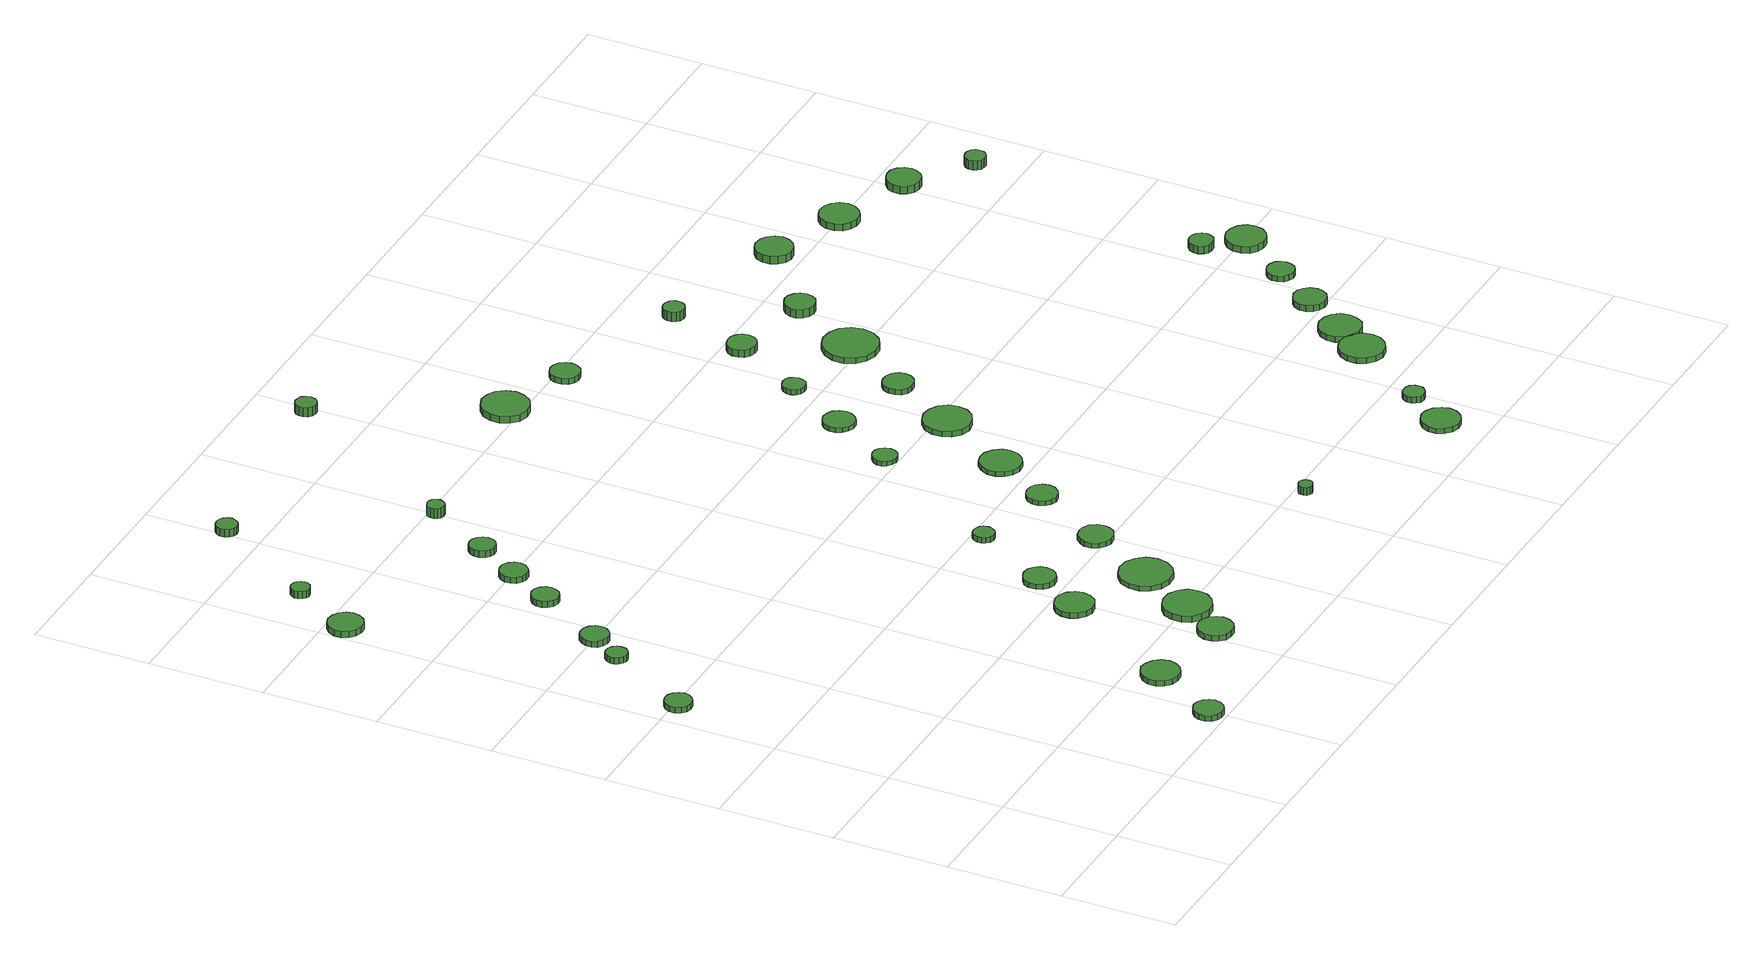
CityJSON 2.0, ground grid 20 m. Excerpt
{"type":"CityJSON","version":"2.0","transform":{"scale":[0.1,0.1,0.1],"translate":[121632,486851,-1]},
"CityObjects":{
"tree1":{"type":"SolitaryVegetationObject","attributes":{"function":"something"},"geometry":[{"type":"MultiSurface","lod":"1","boundaries":[[[0,1,2,3,4,5,6,7,8,9,10,11,12,13,14]],[[15,16,17,18,19,20,21,22,23,24,25,26,27,28,29]],[[0,29,28,1]],[[1,28,27,2]],[[2,27,26,3]],[[3,26,25,4]],[[4,25,24,5]],[[5,24,23,6]],[[6,23,22,7]],[[7,22,21,8]],[[8,21,20,9]],[[9,20,19,10]],[[10,19,18,11]],[[11,18,17,12]],[[12,17,16,13]],[[13,16,15,14]],[[14,15,29,0]]]}]},
"tree2":{"type":"SolitaryVegetationObject","attributes":{"function":"something"},"geometry":[{"type":"MultiSurface","lod":"1","boundaries":[[[30,31,32,33,34,35,36,37,38,39,40,41,42,43,44]],[[45,46,47,48,49,50,51,52,53,54,55,56,57,58,59]],[[30,59,58,31]],[[31,58,57,32]],[[32,57,56,33]],[[33,56,55,34]],[[34,55,54,35]],[[35,54,53,36]],[[36,53,52,37]],[[37,52,51,38]],[[38,51,50,39]],[[39,50,49,40]],[[40,49,48,41]],[[41,48,47,42]],[[42,47,46,43]],[[43,46,45,44]],[[44,45,59,30]]]}]},
"tree3":{"type":"SolitaryVegetationObject","attributes":{"function":"something"},"geometry":[{"type":"MultiSurface","lod":"1","boundaries":[[[60,61,62,63,64,65,66,67,68,69,70,71,72,73,74]],[[75,76,77,78,79,80,81,82,83,84,85,86,87,88,89]],[[60,89,88,61]],[[61,88,87,62]],[[62,87,86,63]],[[63,86,85,64]],[[64,85,84,65]],[[65,84,83,66]],[[66,83,82,67]],[[67,82,81,68]],[[68,81,80,69]],[[69,80,79,70]],[[70,79,78,71]],[[71,78,77,72]],[[72,77,76,73]],[[73,76,75,74]],[[74,75,89,60]]]}]},
"tree4":{"type":"SolitaryVegetationObject","attributes":{"function":"something"},"geometry":[{"type":"MultiSurface","lod":"1","boundaries":[[[90,91,92,93,94,95,96,97,98,99,100,101,102,103,104]],[[105,106,107,108,109,110,111,112,113,114,115,116,117,118,119]],[[90,119,118,91]],[[91,118,117,92]],[[92,117,116,93]],[[93,116,115,94]],[[94,115,114,95]],[[95,114,113,96]],[[96,113,112,97]],[[97,112,111,98]],[[98,111,110,99]],[[99,110,109,100]],[[100,109,108,101]],[[101,108,107,102]],[[102,107,106,103]],[[103,106,105,104]],[[104,105,119,90]]]}]},
"tree5":{"type":"SolitaryVegetationObject","attributes":{"function":"something"},"geometry":[{"type":"MultiSurface","lod":"1","boundaries":[[[120,121,122,123,124,125,126,127,128,129,130,131,132,133,134]],[[135,136,137,138,139,140,141,142,143,144,145,146,147,148,149]],[[120,149,148,121]],[[121,148,147,122]],[[122,147,146,123]],[[123,146,145,124]],[[124,145,144,125]],[[125,144,143,126]],[[126,143,142,127]],[[127,142,141,128]],[[128,141,140,129]],[[129,140,139,130]],[[130,139,138,131]],[[131,138,137,132]],[[132,137,136,133]],[[133,136,135,134]],[[134,135,149,120]]]}]},
"tree6":{"type":"SolitaryVegetationObject","attributes":{"function":"something"},"geometry":[{"type":"MultiSurface","lod":"1","boundaries":[[[150,151,152,153,154,155,156,157,158,159,160,161,162,163,164]],[[165,166,167,168,169,170,171,172,173,174,175,176,177,178,179]],[[150,179,178,151]],[[151,178,177,152]],[[152,177,176,153]],[[153,176,175,154]],[[154,175,174,155]],[[155,174,173,156]],[[156,173,172,157]],[[157,172,171,158]],[[158,171,170,159]],[[159,170,169,160]],[[160,169,168,161]],[[161,168,167,162]],[[162,167,166,163]],[[163,166,165,164]],[[164,165,179,150]]]}]},
"tree7":{"type":"SolitaryVegetationObject","attributes":{"function":"something"},"geometry":[{"type":"MultiSurface","lod":"1","boundaries":[[[180,181,182,183,184,185,186,187,188,189,190,191,192,193,194]],[[195,196,197,198,199,200,201,202,203,204,205,206,207,208,209]],[[180,209,208,181]],[[181,208,207,182]],[[182,207,206,183]],[[183,206,205,184]],[[184,205,204,185]],[[185,204,203,186]],[[186,203,202,187]],[[187,202,201,188]],[[188,201,200,189]],[[189,200,199,190]],[[190,199,198,191]],[[191,198,197,192]],[[192,197,196,193]],[[193,196,195,194]],[[194,195,209,180]]]}]},
"tree8":{"type":"SolitaryVegetationObject","attributes":{"function":"something"}},
"tree9":{"type":"SolitaryVegetationObject","attributes":{"function":"something"},"geometry":[{"type":"MultiSurface","lod":"1","boundaries":[[[210,211,212,213,214,215,216,217,218,219,220,221,222,223,224]],[[225,226,227,228,229,230,231,232,233,234,235,236,237,238,239]],[[210,239,238,211]],[[211,238,237,212]],[[212,237,236,213]],[[213,236,235,214]],[[214,235,234,215]],[[215,234,233,216]],[[216,233,232,217]],[[217,232,231,218]],[[218,231,230,219]],[[219,230,229,220]],[[220,229,228,221]],[[221,228,227,222]],[[222,227,226,223]],[[223,226,225,224]],[[224,225,239,210]]]}]},
"tree10":{"type":"SolitaryVegetationObject","attributes":{"function":"something"},"geometry":[{"type":"MultiSurface","lod":"1","boundaries":[[[240,241,242,243,244,245,246,247,248,249,250,251,252,253,254]],[[255,256,257,258,259,260,261,262,263,264,265,266,267,268,269]],[[240,269,268,241]],[[241,268,267,242]],[[242,267,266,243]],[[243,266,265,244]],[[244,265,264,245]],[[245,264,263,246]],[[246,263,262,247]],[[247,262,261,248]],[[248,261,260,249]],[[249,260,259,250]],[[250,259,258,251]],[[251,258,257,252]],[[252,257,256,253]],[[253,256,255,254]],[[254,255,269,240]]]}]},
"tree11":{"type":"SolitaryVegetationObject","attributes":{"function":"something"},"geometry":[{"type":"MultiSurface","lod":"1","boundaries":[[[270,271,272,273,274,275,276,277,278,279,280,281,282,283,284]],[[285,286,287,288,289,290,291,292,293,294,295,296,297,298,299]],[[270,299,298,271]],[[271,298,297,272]],[[272,297,296,273]],[[273,296,295,274]],[[274,295,294,275]],[[275,294,293,276]],[[276,293,292,277]],[[277,292,291,278]],[[278,291,290,279]],[[279,290,289,280]],[[280,289,288,281]],[[281,288,287,282]],[[282,287,286,283]],[[283,286,285,284]],[[284,285,299,270]]]}]},
"tree12":{"type":"SolitaryVegetationObject","attributes":{"function":"something"},"geometry":[{"type":"MultiSurface","lod":"1","boundaries":[[[300,301,302,303,304,305,306,307,308,309,310,311,312,313,314]],[[315,316,317,318,319,320,321,322,323,324,325,326,327,328,329]],[[300,329,328,301]],[[301,328,327,302]],[[302,327,326,303]],[[303,326,325,304]],[[304,325,324,305]],[[305,324,323,306]],[[306,323,322,307]],[[307,322,321,308]],[[308,321,320,309]],[[309,320,319,310]],[[310,319,318,311]],[[311,318,317,312]],[[312,317,316,313]],[[313,316,315,314]],[[314,315,329,300]]]}]},
"tree13":{"type":"SolitaryVegetationObject","attributes":{"function":"something"},"geometry":[{"type":"MultiSurface","lod":"1","boundaries":[[[330,331,332,333,334,335,336,337,338,339,340,341,342,343,344]],[[345,346,347,348,349,350,351,352,353,354,355,356,357,358,359]],[[330,359,358,331]],[[331,358,357,332]],[[332,357,356,333]],[[333,356,355,334]],[[334,355,354,335]],[[335,354,353,336]],[[336,353,352,337]],[[337,352,351,338]],[[338,351,350,339]],[[339,350,349,340]],[[340,349,348,341]],[[341,348,347,342]],[[342,347,346,343]],[[343,346,345,344]],[[344,345,359,330]]]}]},
"tree14":{"type":"SolitaryVegetationObject","attributes":{"function":"something"},"geometry":[{"type":"MultiSurface","lod":"1","boundaries":[[[360,361,362,363,364,365,366,367,368,369,370,371,372,373,374]],[[375,376,377,378,379,380,381,382,383,384,385,386,387,388,389]],[[360,389,388,361]],[[361,388,387,362]],[[362,387,386,363]],[[363,386,385,364]],[[364,385,384,365]],[[365,384,383,366]],[[366,383,382,367]],[[367,382,381,368]],[[368,381,380,369]],[[369,380,379,370]],[[370,379,378,371]],[[371,378,377,372]],[[372,377,376,373]],[[373,376,375,374]],[[374,375,389,360]]]}]},
"tree15":{"type":"SolitaryVegetationObject","attributes":{"function":"something"},"geometry":[{"type":"MultiSurface","lod":"1","boundaries":[[[390,391,392,393,394,395,396,397,398,399,400,401,402,403,404]],[[405,406,407,408,409,410,411,412,413,414,415,416,417,418,419]],[[390,419,418,391]],[[391,418,417,392]],[[392,417,416,393]],[[393,416,415,394]],[[394,415,414,395]],[[395,414,413,396]],[[396,413,412,397]],[[397,412,411,398]],[[398,411,410,399]],[[399,410,409,400]],[[400,409,408,401]],[[401,408,407,402]],[[402,407,406,403]],[[403,406,405,404]],[[404,405,419,390]]]}]},
"tree16":{"type":"SolitaryVegetationObject","attributes":{"function":"something"},"geometry":[{"type":"MultiSurface","lod":"1","boundaries":[[[420,421,422,423,424,425,426,427,428,429,430,431,432,433,434]],[[435,436,437,438,439,440,441,442,443,444,445,446,447,448,449]],[[420,449,448,421]],[[421,448,447,422]],[[422,447,446,423]],[[423,446,445,424]],[[424,445,444,425]],[[425,444,443,426]],[[426,443,442,427]],[[427,442,441,428]],[[428,441,440,429]],[[429,440,439,430]],[[430,439,438,431]],[[431,438,437,432]],[[432,437,436,433]],[[433,436,435,434]],[[434,435,449,420]]]}]},
"tree17":{"type":"SolitaryVegetationObject","attributes":{"function":"something"},"geometry":[{"type":"MultiSurface","lod":"1","boundaries":[[[450,451,452,453,454,455,456,457,458,459,460,461,462,463,464]],[[465,466,467,468,469,470,471,472,473,474,475,476,477,478,479]],[[450,479,478,451]],[[451,478,477,452]],[[452,477,476,453]],[[453,476,475,454]],[[454,475,474,455]],[[455,474,473,456]],[[456,473,472,457]],[[457,472,471,458]],[[458,471,470,459]],[[459,470,469,460]],[[460,469,468,461]],[[461,468,467,462]],[[462,467,466,463]],[[463,466,465,464]],[[464,465,479,450]]]}]},
"tree18":{"type":"SolitaryVegetationObject","attributes":{"function":"something"},"geometry":[{"type":"MultiSurface","lod":"1","boundaries":[[[480,481,482,483,484,485,486,487,488,489,490,491,492,493,494]],[[495,496,497,498,499,500,501,502,503,504,505,506,507,508,509]],[[480,509,508,481]],[[481,508,507,482]],[[482,507,506,483]],[[483,506,505,484]],[[484,505,504,485]],[[485,504,503,486]],[[486,503,502,487]],[[487,502,501,488]],[[488,501,500,489]],[[489,500,499,490]],[[490,499,498,491]],[[491,498,497,492]],[[492,497,496,493]],[[493,496,495,494]],[[494,495,509,480]]]}]},
"tree19":{"type":"SolitaryVegetationObject","attributes":{"function":"something"},"geometry":[{"type":"MultiSurface","lod":"1","boundaries":[[[510,511,512,513,514,515,516,517,518,519,520,521,522,523,524]],[[525,526,527,528,529,530,531,532,533,534,535,536,537,538,539]],[[510,539,538,511]],[[511,538,537,512]],[[512,537,536,513]],[[513,536,535,514]],[[514,535,534,515]],[[515,534,533,516]],[[516,533,532,517]],[[517,532,531,518]],[[518,531,530,519]],[[519,530,529,520]],[[520,529,528,521]],[[521,528,527,522]],[[522,527,526,523]],[[523,526,525,524]],[[524,525,539,510]]]}]},
"tree20":{"type":"SolitaryVegetationObject","attributes":{"function":"something"},"geometry":[{"type":"MultiSurface","lod":"1","boundaries":[[[540,541,542,543,544,545,546,547,548,549,550,551,552,553,554]],[[555,556,557,558,559,560,561,562,563,564,565,566,567,568,569]],[[540,569,568,541]],[[541,568,567,542]],[[542,567,566,543]],[[543,566,565,544]],[[544,565,564,545]],[[545,564,563,546]],[[546,563,562,547]],[[547,562,561,548]],[[548,561,560,549]],[[549,560,559,550]],[[550,559,558,551]],[[551,558,557,552]],[[552,557,556,553]],[[553,556,555,554]],[[554,555,569,540]]]}]},
"tree21":{"type":"SolitaryVegetationObject","attributes":{"function":"something"}},
"tree22":{"type":"SolitaryVegetationObject","attributes":{"function":"something"},"geometry":[{"type":"MultiSurface","lod":"1","boundaries":[[[570,571,572,573,574,575,576,577,578,579,580,581,582,583,584]],[[585,586,587,588,589,590,591,592,593,594,595,596,597,598,599]],[[570,599,598,571]],[[571,598,597,572]],[[572,597,596,573]],[[573,596,595,574]],[[574,595,594,575]],[[575,594,593,576]],[[576,593,592,577]],[[577,592,591,578]],[[578,591,590,579]],[[579,590,589,580]],[[580,589,588,581]],[[581,588,587,582]],[[582,587,586,583]],[[583,586,585,584]],[[584,585,599,570]]]}]},
"tree23":{"type":"SolitaryVegetationObject","attributes":{"function":"something"},"geometry":[{"type":"MultiSurface","lod":"1","boundaries":[[[600,601,602,603,604,605,606,607,608,609,610,611,612,613,614]],[[615,616,617,618,619,620,621,622,623,624,625,626,627,628,629]],[[600,629,628,601]],[[601,628,627,602]],[[602,627,626,603]],[[603,626,625,604]],[[604,625,624,605]],[[605,624,623,606]],[[606,623,622,607]],[[607,622,621,608]],[[608,621,620,609]],[[609,620,619,610]],[[610,619,618,611]],[[611,618,617,612]],[[612,617,616,613]],[[613,616,615,614]],[[614,615,629,600]]]}]},
"tree24":{"type":"SolitaryVegetationObject","attributes":{"function":"something"},"geometry":[{"type":"MultiSurface","lod":"1","boundaries":[[[630,631,632,633,634,635,636,637,638,639,640,641,642,643,644]],[[645,646,647,648,649,650,651,652,653,654,655,656,657,658,659]],[[630,659,658,631]],[[631,658,657,632]],[[632,657,656,633]],[[633,656,655,634]],[[634,655,654,635]],[[635,654,653,636]],[[636,653,652,637]],[[637,652,651,638]],[[638,651,650,639]],[[639,650,649,640]],[[640,649,648,641]],[[641,648,647,642]],[[642,647,646,643]],[[643,646,645,644]],[[644,645,659,630]]]}]},
"tree25":{"type":"SolitaryVegetationObject","attributes":{"function":"something"},"geometry":[{"type":"MultiSurface","lod":"1","boundaries":[[[660,661,662,663,664,665,666,667,668,669,670,671,672,673,674]],[[675,676,677,678,679,680,681,682,683,684,685,686,687,688,689]],[[660,689,688,661]],[[661,688,687,662]],[[662,687,686,663]],[[663,686,685,664]],[[664,685,684,665]],[[665,684,683,666]],[[666,683,682,667]],[[667,682,681,668]],[[668,681,680,669]],[[669,680,679,670]],[[670,679,678,671]],[[671,678,677,672]],[[672,677,676,673]],[[673,676,675,674]],[[674,675,689,660]]]}]},
"tree26":{"type":"SolitaryVegetationObject","attributes":{"function":"something"},"geometry":[{"type":"MultiSurface","lod":"1","boundaries":[[[690,691,692,693,694,695,696,697,698,699,700,701,702,703,704]],[[705,706,707,708,709,710,711,712,713,714,715,716,717,718,719]],[[690,719,718,691]],[[691,718,717,692]],[[692,717,716,693]],[[693,716,715,694]],[[694,715,714,695]],[[695,714,713,696]],[[696,713,712,697]],[[697,712,711,698]],[[698,711,710,699]],[[699,710,709,700]],[[700,709,708,701]],[[701,708,707,702]],[[702,707,706,703]],[[703,706,705,704]],[[704,705,719,690]]]}]},
"tree27":{"type":"SolitaryVegetationObject","attributes":{"function":"something"},"geometry":[{"type":"MultiSurface","lod":"1","boundaries":[[[720,721,722,723,724,725,726,727,728,729,730,731,732,733,734]],[[735,736,737,738,739,740,741,742,743,744,745,746,747,748,749]],[[720,749,748,721]],[[721,748,747,722]],[[722,747,746,723]],[[723,746,745,724]],[[724,745,744,725]],[[725,744,743,726]],[[726,743,742,727]],[[727,742,741,728]],[[728,741,740,729]],[[729,740,739,730]],[[730,739,738,731]],[[731,738,737,732]],[[732,737,736,733]],[[733,736,735,734]],[[734,735,749,720]]]}]},
"tree28":{"type":"SolitaryVegetationObject","attributes":{"function":"something"},"geometry":[{"type":"MultiSurface","lod":"1","boundaries":[[[750,751,752,753,754,755,756,757,758,759,760,761,762,763,764]],[[765,766,767,768,769,770,771,772,773,774,775,776,777,778,779]],[[750,779,778,751]],[[751,778,777,752]],[[752,777,776,753]],[[753,776,775,754]],[[754,775,774,755]],[[755,774,773,756]],[[756,773,772,757]],[[757,772,771,758]],[[758,771,770,759]],[[759,770,769,760]],[[760,769,768,761]],[[761,768,767,762]],[[762,767,766,763]],[[763,766,765,764]],[[764,765,779,750]]]}]},
"tree29":{"type":"SolitaryVegetationObject","attributes":{"function":"something"},"geometry":[{"type":"MultiSurface","lod":"1","boundaries":[[[780,781,782,783,784,785,786,787,788,789,790,791,792,793,794]],[[795,796,797,798,799,800,801,802,803,804,805,806,807,808,809]],[[780,809,808,781]],[[781,808,807,782]],[[782,807,806,783]],[[783,806,805,784]],[[784,805,804,785]],[[785,804,803,786]],[[786,803,802,787]],[[787,802,801,788]],[[788,801,800,789]],[[789,800,799,790]],[[790,799,798,791]],[[791,798,797,792]],[[792,797,796,793]],[[793,796,795,794]],[[794,795,809,780]]]}]},
"tree30":{"type":"SolitaryVegetationObject","attributes":{"function":"something"},"geometry":[{"type":"MultiSurface","lod":"1","boundaries":[[[810,811,812,813,814,815,816,817,818,819,820,821,822,823,824]],[[825,826,827,828,829,830,831,832,833,834,835,836,837,838,839]],[[810,839,838,811]],[[811,838,837,812]],[[812,837,836,813]],[[813,836,835,814]],[[814,835,834,815]],[[815,834,833,816]],[[816,833,832,817]],[[817,832,831,818]],[[818,831,830,819]],[[819,830,829,820]],[[820,829,828,821]],[[821,828,827,822]],[[822,827,826,823]],[[823,826,825,824]],[[824,825,839,810]]]}]},
"tree31":{"type":"SolitaryVegetationObject","attributes":{"function":"something"},"geometry":[{"type":"MultiSurface","lod":"1","boundaries":[[[840,841,842,843,844,845,846,847,848,849,850,851,852,853,854]],[[855,856,857,858,859,860,861,862,863,864,865,866,867,868,869]],[[840,869,868,841]],[[841,868,867,842]],[[842,867,866,843]],[[843,866,865,844]],[[844,865,864,845]],[[845,864,863,846]],[[846,863,862,847]],[[847,862,861,848]],[[848,861,860,849]],[[849,860,859,850]],[[850,859,858,851]],[[851,858,857,852]],[[852,857,856,853]],[[853,856,855,854]],[[854,855,869,840]]]}]},
"tree32":{"type":"SolitaryVegetationObject","attributes":{"function":"something"}},
"tree33":{"type":"SolitaryVegetationObject","attributes":{"function":"something"},"geometry":[{"type":"MultiSurface","lod":"1","boundaries":[[[870,871,872,873,874,875,876,877,878,879,880,881,882,883,884]],[[885,886,887,888,889,890,891,892,893,894,895,896,897,898,899]],[[870,899,898,871]],[[871,898,897,872]],[[872,897,896,873]],[[873,896,895,874]],[[874,895,894,875]],[[875,894,893,876]],[[876,893,892,877]],[[877,892,891,878]],[[878,891,890,879]],[[879,890,889,880]],[[880,889,888,881]],[[881,888,887,882]],[[882,887,886,883]],[[883,886,885,884]],[[884,885,899,870]]]}]},
"tree34":{"type":"SolitaryVegetationObject","attributes":{"function":"something"},"geometry":[{"type":"MultiSurface","lod":"1","boundaries":[[[900,901,902,903,904,905,906,907,908,909,910,911,912,913,914]],[[915,916,917,918,919,920,921,922,923,924,925,926,927,928,929]],[[900,929,928,901]],[[901,928,927,902]],[[902,927,926,903]],[[903,926,925,904]],[[904,925,924,905]],[[905,924,923,906]],[[906,923,922,907]],[[907,922,921,908]],[[908,921,920,909]],[[909,920,919,910]],[[910,919,918,911]],[[911,918,917,912]],[[912,917,916,913]],[[913,916,915,914]],[[914,915,929,900]]]}]},
"tree35":{"type":"SolitaryVegetationObject","attributes":{"function":"something"}},
"tree36":{"type":"SolitaryVegetationObject","attributes":{"function":"something"},"geometry":[{"type":"MultiSurface","lod":"1","boundaries":[[[930,931,932,933,934,935,936,937,938,939,940,941,942,943,944]],[[945,946,947,948,949,950,951,952,953,954,955,956,957,958,959]],[[930,959,958,931]],[[931,958,957,932]],[[932,957,956,933]],[[933,956,955,934]],[[934,955,954,935]],[[935,954,953,936]],[[936,953,952,937]],[[937,952,951,938]],[[938,951,950,939]],[[939,950,949,940]],[[940,949,948,941]],[[941,948,947,942]],[[942,947,946,943]],[[943,946,945,944]],[[944,945,959,930]]]}]},
"tree37":{"type":"SolitaryVegetationObject","attributes":{"function":"something"},"geometry":[{"type":"MultiSurface","lod":"1","boundaries":[[[960,961,962,963,964,965,966,967,968,969,970,971,972,973,974]],[[975,976,977,978,979,980,981,982,983,984,985,986,987,988,989]],[[960,989,988,961]],[[961,988,987,962]],[[962,987,986,963]],[[963,986,985,964]],[[964,985,984,965]],[[965,984,983,966]],[[966,983,982,967]],[[967,982,981,968]],[[968,981,980,969]],[[969,980,979,970]],[[970,979,978,971]],[[971,978,977,972]],[[972,977,976,973]],[[973,976,975,974]],[[974,975,989,960]]]}]},
"tree38":{"type":"SolitaryVegetationObject","attributes":{"function":"something"},"geometry":[{"type":"MultiSurface","lod":"1","boundaries":[[[990,991,992,993,994,995,996,997,998,999,1000,1001,1002,1003,1004]],[[1005,1006,1007,1008,1009,1010,1011,1012,1013,1014,1015,1016,1017,1018,1019]],[[990,1019,1018,991]],[[991,1018,1017,992]],[[992,1017,1016,993]],[[993,1016,1015,994]],[[994,1015,1014,995]],[[995,1014,1013,996]],[[996,1013,1012,997]],[[997,1012,1011,998]],[[998,1011,1010,999]],[[999,1010,1009,1000]],[[1000,1009,1008,1001]],[[1001,1008,1007,1002]],[[1002,1007,1006,1003]],[[1003,1006,1005,1004]],[[1004,1005,1019,990]]]}]},
"tree39":{"type":"SolitaryVegetationObject","attributes":{"function":"something"},"geometry":[{"type":"MultiSurface","lod":"1","boundaries":[[[1020,1021,1022,1023,1024,1025,1026,1027,1028,1029,1030,1031,1032,1033,1034]],[[1035,1036,1037,1038,1039,1040,1041,1042,1043,1044,1045,1046,1047,1048,1049]],[[1020,1049,1048,1021]],[[1021,1048,1047,1022]],[[1022,1047,1046,1023]],[[1023,1046,1045,1024]],[[1024,1045,1044,1025]],[[1025,1044,1043,1026]],[[1026,1043,1042,1027]],[[1027,1042,1041,1028]],[[1028,1041,1040,1029]],[[1029,1040,1039,1030]],[[1030,1039,1038,1031]],[[1031,1038,1037,1032]],[[1032,1037,1036,1033]],[[1033,1036,1035,1034]],[[1034,1035,1049,1020]]]}]},
"tree40":{"type":"SolitaryVegetationObject","attributes":{"function":"something"}},
"tree41":{"type":"SolitaryVegetationObject","attributes":{"function":"something"},"geometry":[{"type":"MultiSurface","lod":"1","boundaries":[[[1050,1051,1052,1053,1054,1055,1056,1057,1058,1059,1060,1061,1062,1063,1064]],[[1065,1066,1067,1068,1069,1070,1071,1072,1073,1074,1075,1076,1077,1078,1079]],[[1050,1079,1078,1051]],[[1051,1078,1077,1052]],[[1052,1077,1076,1053]],[[1053,1076,1075,1054]],[[1054,1075,1074,1055]],[[1055,1074,1073,1056]],[[1056,1073,1072,1057]],[[1057,1072,1071,1058]],[[1058,1071,1070,1059]],[[1059,1070,1069,1060]],[[1060,1069,1068,1061]],[[1061,1068,1067,1062]],[[1062,1067,1066,1063]],[[1063,1066,1065,1064]],[[1064,1065,1079,1050]]]}]},
"tree42":{"type":"SolitaryVegetationObject","attributes":{"function":"something"},"geometry":[{"type":"MultiSurface","lod":"1","boundaries":[[[1080,1081,1082,1083,1084,1085,1086,1087,1088,1089,1090,1091,1092,1093,1094]],[[1095,1096,1097,1098,1099,1100,1101,1102,1103,1104,1105,1106,1107,1108,1109]],[[1080,1109,1108,1081]],[[1081,1108,1107,1082]],[[1082,1107,1106,1083]],[[1083,1106,1105,1084]],[[1084,1105,1104,1085]],[[1085,1104,1103,1086]],[[1086,1103,1102,1087]],[[1087,1102,1101,1088]],[[1088,1101,1100,1089]],[[1089,1100,1099,1090]],[[1090,1099,1098,1091]],[[1091,1098,1097,1092]],[[1092,1097,1096,1093]],[[1093,1096,1095,1094]],[[1094,1095,1109,1080]]]}]},
"tree43":{"type":"SolitaryVegetationObject","attributes":{"function":"something"},"geometry":[{"type":"MultiSurface","lod":"1","boundaries":[[[1110,1111,1112,1113,1114,1115,1116,1117,1118,1119,1120,1121,1122,1123,1124]],[[1125,1126,1127,1128,1129,1130,1131,1132,1133,1134,1135,1136,1137,1138,1139]],[[1110,1139,1138,1111]],[[1111,1138,1137,1112]],[[1112,1137,1136,1113]],[[1113,1136,1135,1114]],[[1114,1135,1134,1115]],[[1115,1134,1133,1116]],[[1116,1133,1132,1117]],[[1117,1132,1131,1118]],[[1118,1131,1130,1119]],[[1119,1130,1129,1120]],[[1120,1129,1128,1121]],[[1121,1128,1127,1122]],[[1122,1127,1126,1123]],[[1123,1126,1125,1124]],[[1124,1125,1139,1110]]]}]},
"tree44":{"type":"SolitaryVegetationObject","attributes":{"function":"something"}},
"tree45":{"type":"SolitaryVegetationObject","attributes":{"function":"something"},"geometry":[{"type":"MultiSurface","lod":"1","boundaries":[[[1140,1141,1142,1143,1144,1145,1146,1147,1148,1149,1150,1151,1152,1153,1154]],[[1155,1156,1157,1158,1159,1160,1161,1162,1163,1164,1165,1166,1167,1168,1169]],[[1140,1169,1168,1141]],[[1141,1168,1167,1142]],[[1142,1167,1166,1143]],[[1143,1166,1165,1144]],[[1144,1165,1164,1145]],[[1145,1164,1163,1146]],[[1146,1163,1162,1147]],[[1147,1162,1161,1148]],[[1148,1161,1160,1149]],[[1149,1160,1159,1150]],[[1150,1159,1158,1151]],[[1151,1158,1157,1152]],[[1152,1157,1156,1153]],[[1153,1156,1155,1154]],[[1154,1155,1169,1140]]]}]},
"tree46":{"type":"SolitaryVegetationObject","attributes":{"function":"something"},"geometry":[{"type":"MultiSurface","lod":"1","boundaries":[[[1170,1171,1172,1173,1174,1175,1176,1177,1178,1179,1180,1181,1182,1183,1184]],[[1185,1186,1187,1188,1189,1190,1191,1192,1193,1194,1195,1196,1197,1198,1199]],[[1170,1199,1198,1171]],[[1171,1198,1197,1172]],[[1172,1197,1196,1173]],[[1173,1196,1195,1174]],[[1174,1195,1194,1175]],[[1175,1194,1193,1176]],[[1176,1193,1192,1177]],[[1177,1192,1191,1178]],[[1178,1191,1190,1179]],[[1179,1190,1189,1180]],[[1180,1189,1188,1181]],[[1181,1188,1187,1182]],[[1182,1187,1186,1183]],[[1183,1186,1185,1184]],[[1184,1185,1199,1170]]]}]},
"tree47":{"type":"SolitaryVegetationObject","attributes":{"function":"something"}},
"tree48":{"type":"SolitaryVegetationObject","attributes":{"function":"something"}},
"tree49":{"type":"SolitaryVegetationObject","attributes":{"function":"something"},"geometry":[{"type":"MultiSurface","lod":"1","boundaries":[[[1200,1201,1202,1203,1204,1205,1206,1207,1208,1209,1210,1211,1212,1213,1214]],[[1215,1216,1217,1218,1219,1220,1221,1222,1223,1224,1225,1226,1227,1228,1229]],[[1200,1229,1228,1201]],[[1201,1228,1227,1202]],[[1202,1227,1226,1203]],[[1203,1226,1225,1204]],[[1204,1225,1224,1205]],[[1205,1224,1223,1206]],[[1206,1223,1222,1207]],[[1207,1222,1221,1208]],[[1208,1221,1220,1209]],[[1209,1220,1219,1210]],[[1210,1219,1218,1211]],[[1211,1218,1217,1212]],[[1212,1217,1216,1213]],[[1213,1216,1215,1214]],[[1214,1215,1229,1200]]]}]},
"tree50":{"type":"SolitaryVegetationObject","attributes":{"function":"something"},"geometry":[{"type":"MultiSurface","lod":"1","boundaries":[[[1230,1231,1232,1233,1234,1235,1236,1237,1238,1239,1240,1241,1242,1243,1244]],[[1245,1246,1247,1248,1249,1250,1251,1252,1253,1254,1255,1256,1257,1258,1259]],[[1230,1259,1258,1231]],[[1231,1258,1257,1232]],[[1232,1257,1256,1233]],[[1233,1256,1255,1234]],[[1234,1255,1254,1235]],[[1235,1254,1253,1236]],[[1236,1253,1252,1237]],[[1237,1252,1251,1238]],[[1238,1251,1250,1239]],[[1239,1250,1249,1240]],[[1240,1249,1248,1241]],[[1241,1248,1247,1242]],[[1242,1247,1246,1243]],[[1243,1246,1245,1244]],[[1244,1245,1259,1230]]]}]},
"tree51":{"type":"SolitaryVegetationObject","attributes":{"function":"something"},"geometry":[{"type":"MultiSurface","lod":"1","boundaries":[[[1260,1261,1262,1263,1264,1265,1266,1267,1268,1269,1270,1271,1272,1273,1274]],[[1275,1276,1277,1278,1279,1280,1281,1282,1283,1284,1285,1286,1287,1288,1289]],[[1260,1289,1288,1261]],[[1261,1288,1287,1262]],[[1262,1287,1286,1263]],[[1263,1286,1285,1264]],[[1264,1285,1284,1265]],[[1265,1284,1283,1266]],[[1266,1283,1282,1267]],[[1267,1282,1281,1268]],[[1268,1281,1280,1269]],[[1269,1280,1279,1270]],[[1270,1279,1278,1271]],[[1271,1278,1277,1272]],[[1272,1277,1276,1273]],[[1273,1276,1275,1274]],[[1274,1275,1289,1260]]]}]},
"tree52":{"type":"SolitaryVegetationObject","attributes":{"function":"something"}},
"tree53":{"type":"SolitaryVegetationObject","attributes":{"function":"something"},"geometry":[{"type":"MultiSurface","lod":"1","boundaries":[[[1290,1291,1292,1293,1294,1295,1296,1297,1298,1299,1300,1301,1302,1303,1304]],[[1305,1306,1307,1308,1309,1310,1311,1312,1313,1314,1315,1316,1317,1318,1319]],[[1290,1319,1318,1291]],[[1291,1318,1317,1292]],[[1292,1317,1316,1293]],[[1293,1316,1315,1294]],[[1294,1315,1314,1295]],[[1295,1314,1313,1296]],[[1296,1313,1312,1297]],[[1297,1312,1311,1298]],[[1298,1311,1310,1299]],[[1299,1310,1309,1300]],[[1300,1309,1308,1301]],[[1301,1308,1307,1302]],[[1302,1307,1306,1303]],[[1303,1306,1305,1304]],[[1304,1305,1319,1290]]]}]},
"tree54":{"type":"SolitaryVegetationObject","attributes":{"function":"something"}},
"tree55":{"type":"SolitaryVegetationObject","attributes":{"function":"something"}},
"tree56":{"type":"SolitaryVegetationObject","attributes":{"function":"something"},"geometry":[{"type":"MultiSurface","lod":"1","boundaries":[[[1320,1321,1322,1323,1324,1325,1326,1327,1328,1329,1330,1331,1332,1333,1334]],[[1335,1336,1337,1338,1339,1340,1341,1342,1343,1344,1345,1346,1347,1348,1349]],[[1320,1349,1348,1321]],[[1321,1348,1347,1322]],[[1322,1347,1346,1323]],[[1323,1346,1345,1324]],[[1324,1345,1344,1325]],[[1325,1344,1343,1326]],[[1326,1343,1342,1327]],[[1327,1342,1341,1328]],[[1328,1341,1340,1329]],[[1329,1340,1339,1330]],[[1330,1339,1338,1331]],[[1331,1338,1337,1332]],[[1332,1337,1336,1333]],[[1333,1336,1335,1334]],[[1334,1335,1349,1320]]]}]},
"tree57":{"type":"SolitaryVegetationObject","attributes":{"function":"something"}},
"tree58":{"type":"SolitaryVegetationObject","attributes":{"function":"something"},"geometry":[{"type":"MultiSurface","lod":"1","boundaries":[[[1350,1351,1352,1353,1354,1355,1356,1357,1358,1359,1360,1361,1362,1363,1364]],[[1365,1366,1367,1368,1369,1370,1371,1372,1373,1374,1375,1376,1377,1378,1379]],[[1350,1379,1378,1351]],[[1351,1378,1377,1352]],[[1352,1377,1376,1353]],[[1353,1376,1375,1354]],[[1354,1375,1374,1355]],[[1355,1374,1373,1356]],[[1356,1373,1372,1357]],[[1357,1372,1371,1358]],[[1358,1371,1370,1359]],[[1359,1370,1369,1360]],[[1360,1369,1368,1361]],[[1361,1368,1367,1362]],[[1362,1367,1366,1363]],[[1363,1366,1365,1364]],[[1364,1365,1379,1350]]]}]}
},
"vertices":[
[74,793,16],[72,802,16],[66,810,16],[58,815,16],[48,816,16],[39,813,16],[32,807,16],[28,798,16],[28,788,16],[32,779,16],[39,773,16],[48,770,16],[58,771,16],[66,776,16],[72,784,16],[72,784,6],[66,776,6],[58,771,6],[48,770,6],[39,773,6],[32,779,6],[28,788,6],[28,798,6],[32,807,6],[39,813,6],[48,816,6],[58,815,6],[66,810,6],[72,802,6],[74,793,6],
[419,30,17],[416,40,17],[410,48,17],[401,54,17],[391,55,17],[381,51,17],[373,44,17],[369,35,17],[369,24,17],[373,15,17],[381,8,17],[391,5,17],[401,6,17],[410,11,17],[416,19,17],[416,19,7],[410,11,7],[401,6,7],[391,5,7],[381,8,7],[373,15,7],[369,24,7],[369,35,7],[373,44,7],[381,51,7],[391,55,7],[401,54,7],[410,48,7],[416,40,7],[419,30,7],
[154,943,17],[153,950,17],[148,956,17],[142,960,17],[134,961,17],[127,959,17],[121,953,17],[118,946,17],[118,939,17],[121,932,17],[127,927,17],[134,924,17],[142,925,17],[148,929,17],[153,935,17],[153,935,6],[148,929,6],[142,925,6],[134,924,6],[127,927,6],[121,932,6],[118,939,6],[118,946,6],[121,953,6],[127,959,6],[134,961,6],[142,960,6],[148,956,6],[153,950,6],[154,943,6],
[61,1367,17],[58,1379,17],[51,1389,17],[40,1395,17],[28,1397,17],[16,1393,17],[7,1385,17],[2,1373,17],[2,1361,17],[7,1350,17],[16,1342,17],[28,1338,17],[40,1339,17],[51,1345,17],[58,1355,17],[58,1355,6],[51,1345,6],[40,1339,6],[28,1338,6],[16,1342,6],[7,1350,6],[2,1361,6],[2,1373,6],[7,1385,6],[16,1393,6],[28,1397,6],[40,1395,6],[51,1389,6],[58,1379,6],[61,1367,6],
[195,998,17],[193,1008,17],[187,1016,17],[178,1021,17],[169,1022,17],[159,1019,17],[152,1012,17],[148,1003,17],[148,993,17],[152,984,17],[159,978,17],[169,974,17],[178,975,17],[187,980,17],[193,988,17],[193,988,6],[187,980,6],[178,975,6],[169,974,6],[159,978,6],[152,984,6],[148,993,6],[148,1003,6],[152,1012,6],[159,1019,6],[169,1022,6],[178,1021,6],[187,1016,6],[193,1008,6],[195,998,6],
[495,147,16],[492,160,16],[484,171,16],[472,178,16],[459,180,16],[446,175,16],[436,166,16],[430,154,16],[430,140,16],[436,128,16],[446,119,16],[459,115,16],[472,116,16],[484,123,16],[492,134,16],[492,134,7],[484,123,7],[472,116,7],[459,115,7],[446,119,7],[436,128,7],[430,140,7],[430,154,7],[436,166,7],[446,175,7],[459,180,7],[472,178,7],[484,171,7],[492,160,7],[495,147,7],
[108,1476,19],[107,1482,19],[103,1488,19],[97,1491,19],[91,1492,19],[85,1490,19],[80,1485,19],[77,1479,19],[77,1473,19],[80,1467,19],[85,1462,19],[91,1460,19],[97,1461,19],[103,1464,19],[107,1470,19],[107,1470,6],[103,1464,6],[97,1461,6],[91,1460,6],[85,1462,6],[80,1467,6],[77,1473,6],[77,1479,6],[80,1485,6],[85,1490,6],[91,1492,6],[97,1491,6],[103,1488,6],[107,1482,6],[108,1476,6],
[266,1120,17],[264,1129,17],[259,1137,17],[250,1142,17],[241,1143,17],[232,1140,17],[225,1133,17],[221,1125,17],[221,1115,17],[225,1107,17],[232,1100,17],[241,1097,17],[250,1098,17],[259,1103,17],[264,1111,17],[264,1111,6],[259,1103,6],[250,1098,6],[241,1097,6],[232,1100,6],[225,1107,6],[221,1115,6],[221,1125,6],[225,1133,6],[232,1140,6],[241,1143,6],[250,1142,6],[259,1137,6],[264,1129,6],[266,1120,6],
[311,1196,17],[309,1206,17],[303,1214,17],[295,1219,17],[285,1220,17],[276,1217,17],[269,1210,17],[265,1201,17],[265,1192,17],[269,1183,17],[276,1176,17],[285,1173,17],[295,1174,17],[303,1179,17],[309,1187,17],[309,1187,6],[303,1179,6],[295,1174,6],[285,1173,6],[276,1176,6],[269,1183,6],[265,1192,6],[265,1201,6],[269,1210,6],[276,1217,6],[285,1220,6],[295,1219,6],[303,1214,6],[309,1206,6],[311,1196,6],
[650,127,16],[647,139,16],[640,149,16],[629,155,16],[617,157,16],[605,153,16],[596,145,16],[591,133,16],[591,121,16],[596,110,16],[605,101,16],[617,98,16],[629,99,16],[640,105,16],[647,115,16],[647,115,6],[640,105,6],[629,99,6],[617,98,6],[605,101,6],[596,110,6],[591,121,6],[591,133,6],[596,145,6],[605,153,6],[617,157,6],[629,155,6],[640,149,6],[647,139,6],[650,127,6],
[620,359,16],[617,372,16],[609,383,16],[597,390,16],[584,391,16],[571,387,16],[560,378,16],[555,366,16],[555,352,16],[560,340,16],[571,330,16],[584,326,16],[597,328,16],[609,334,16],[617,345,16],[617,345,6],[609,334,6],[597,328,6],[584,326,6],[571,330,6],[560,340,6],[555,352,6],[555,366,6],[560,378,6],[571,387,6],[584,391,6],[597,390,6],[609,383,6],[617,372,6],[620,359,6],
[229,1662,20],[227,1669,20],[223,1675,20],[217,1679,20],[209,1680,20],[202,1678,20],[196,1673,20],[193,1666,20],[193,1658,20],[196,1651,20],[202,1646,20],[209,1644,20],[217,1645,20],[223,1649,20],[227,1655,20],[227,1655,6],[223,1649,6],[217,1645,6],[209,1644,6],[202,1646,6],[196,1651,6],[193,1658,6],[193,1666,6],[196,1673,6],[202,1678,6],[209,1680,6],[217,1679,6],[223,1675,6],[227,1669,6],[229,1662,6],
[356,1274,18],[354,1283,18],[349,1290,18],[341,1295,18],[332,1296,18],[323,1293,18],[317,1287,18],[313,1279,18],[313,1270,18],[317,1261,18],[323,1255,18],[332,1252,18],[341,1253,18],[349,1258,18],[354,1265,18],[354,1265,6],[349,1258,6],[341,1253,6],[332,1252,6],[323,1255,6],[317,1261,6],[313,1270,6],[313,1279,6],[317,1287,6],[323,1293,6],[332,1296,6],[341,1295,6],[349,1290,6],[354,1283,6],[356,1274,6],
[702,197,17],[699,214,17],[689,227,17],[674,236,17],[657,237,17],[641,232,17],[628,221,17],[622,205,17],[622,188,17],[628,173,17],[641,162,17],[657,156,17],[674,158,17],[689,167,17],[699,180,17],[699,180,6],[689,167,6],[674,158,6],[657,156,6],[641,162,6],[628,173,6],[622,188,6],[622,205,6],[628,221,6],[641,232,6],[657,237,6],[674,236,6],[689,227,6],[699,214,6],[702,197,6],
[662,443,16],[660,454,16],[653,463,16],[644,469,16],[632,470,16],[622,466,16],[613,459,16],[609,449,16],[609,437,16],[613,427,16],[622,420,16],[632,416,16],[644,417,16],[653,423,16],[660,432,16],[660,432,7],[653,423,7],[644,417,7],[632,416,7],[622,420,7],[613,427,7],[609,437,7],[609,449,7],[613,459,7],[622,466,7],[632,470,7],[644,469,7],[653,463,7],[660,454,7],[662,443,7],
[764,298,15],[760,316,15],[749,330,15],[734,340,15],[715,342,15],[698,336,15],[684,324,15],[677,307,15],[677,289,15],[684,272,15],[698,260,15],[715,254,15],[734,256,15],[749,265,15],[760,280,15],[760,280,6],[749,265,6],[734,256,6],[715,254,6],[698,260,6],[684,272,6],[677,289,6],[677,307,6],[684,324,6],[698,336,6],[715,342,6],[734,340,6],[749,330,6],[760,316,6],[764,298,6],
[416,1388,24],[414,1394,24],[411,1399,24],[406,1402,24],[400,1403,24],[394,1401,24],[389,1397,24],[387,1391,24],[387,1385,24],[389,1380,24],[394,1376,24],[400,1374,24],[406,1374,24],[411,1377,24],[414,1382,24],[414,1382,6],[411,1377,6],[406,1374,6],[400,1374,6],[394,1376,6],[389,1380,6],[387,1385,6],[387,1391,6],[389,1397,6],[394,1401,6],[400,1403,6],[406,1402,6],[411,1399,6],[414,1394,6],[416,1388,6],
[731,578,17],[729,586,17],[725,592,17],[719,595,17],[711,596,17],[704,594,17],[699,589,17],[696,582,17],[696,575,17],[699,568,17],[704,563,17],[711,560,17],[719,561,17],[725,565,17],[729,571,17],[729,571,7],[725,565,7],[719,561,7],[711,560,7],[704,563,7],[699,568,7],[696,575,7],[696,582,7],[699,589,7],[704,594,7],[711,596,7],[719,595,7],[725,592,7],[729,586,7],[731,578,7],
[815,418,16],[813,429,16],[806,439,16],[795,445,16],[783,446,16],[772,443,16],[763,434,16],[758,424,16],[758,412,16],[763,401,16],[772,393,16],[783,389,16],[795,390,16],[806,396,16],[813,406,16],[813,406,7],[806,396,7],[795,390,7],[783,389,7],[772,393,7],[763,401,7],[758,412,7],[758,424,7],[763,434,7],[772,443,7],[783,446,7],[795,445,7],[806,439,7],[813,429,7],[815,418,7],
[888,548,15],[886,559,15],[879,568,15],[870,573,15],[859,574,15],[849,571,15],[841,564,15],[837,554,15],[837,543,15],[841,533,15],[849,526,15],[859,522,15],[870,524,15],[879,529,15],[886,538,15],[886,538,7],[879,529,7],[870,524,7],[859,522,7],[849,526,7],[841,533,7],[837,543,7],[837,554,7],[841,564,7],[849,571,7],[859,574,7],[870,573,7],[879,568,7],[886,559,7],[888,548,7],
[876,821,16],[874,830,16],[869,837,16],[861,841,16],[853,842,16],[845,839,16],[838,833,16],[834,825,16],[834,817,16],[838,809,16],[845,803,16],[853,800,16],[861,801,16],[869,805,16],[874,812,16],[874,812,8],[869,805,8],[861,801,8],[853,800,8],[845,803,8],[838,809,8],[834,817,8],[834,825,8],[838,833,8],[845,839,8],[853,842,8],[861,841,8],[869,837,8],[874,830,8],[876,821,8],
[608,1707,22],[606,1715,22],[602,1721,22],[595,1724,22],[588,1725,22],[581,1723,22],[575,1718,22],[572,1711,22],[572,1704,22],[575,1697,22],[581,1692,22],[588,1689,22],[595,1690,22],[602,1694,22],[606,1700,22],[606,1700,6],[602,1694,6],[595,1690,6],[588,1689,6],[581,1692,6],[575,1697,6],[572,1704,6],[572,1711,6],[575,1718,6],[581,1723,6],[588,1725,6],[595,1724,6],[602,1721,6],[606,1715,6],[608,1707,6],
[1071,182,21],[1070,187,21],[1067,191,21],[1063,193,21],[1058,194,21],[1053,192,21],[1049,189,21],[1047,185,21],[1047,180,21],[1049,175,21],[1053,172,21],[1058,170,21],[1063,171,21],[1067,173,21],[1070,177,21],[1070,177,7],[1067,173,7],[1063,171,7],[1058,170,7],[1053,172,7],[1049,175,7],[1047,180,7],[1047,185,7],[1049,189,7],[1053,192,7],[1058,194,7],[1063,193,7],[1067,191,7],[1070,187,7],[1071,182,7],
[955,649,15],[952,663,15],[943,675,15],[931,683,15],[916,684,15],[902,680,15],[892,670,15],[886,656,15],[886,642,15],[892,629,15],[902,619,15],[916,614,15],[931,616,15],[943,623,15],[952,635,15],[952,635,7],[943,623,7],[931,616,7],[916,614,7],[902,619,7],[892,629,7],[886,642,7],[886,656,7],[892,670,7],[902,680,7],[916,684,7],[931,683,7],[943,675,7],[952,663,7],[955,649,7],
[769,1425,18],[765,1441,18],[756,1455,18],[741,1463,18],[725,1465,18],[709,1459,18],[697,1448,18],[690,1433,18],[690,1417,18],[697,1402,18],[709,1390,18],[725,1385,18],[741,1387,18],[756,1395,18],[765,1409,18],[765,1409,6],[756,1395,6],[741,1387,6],[725,1385,6],[709,1390,6],[697,1402,6],[690,1417,6],[690,1433,6],[697,1448,6],[709,1459,6],[725,1465,6],[741,1463,6],[756,1455,6],[765,1441,6],[769,1425,6],
[947,933,15],[945,944,15],[938,953,15],[929,958,15],[918,960,15],[907,956,15],[899,949,15],[894,938,15],[894,927,15],[899,917,15],[907,910,15],[918,906,15],[929,907,15],[938,913,15],[945,922,15],[945,922,7],[938,913,7],[929,907,7],[918,906,7],[907,910,7],[899,917,7],[894,927,7],[894,938,7],[899,949,7],[907,956,7],[918,960,7],[929,958,7],[938,953,7],[945,944,7],[947,933,7],
[1035,779,17],[1032,795,17],[1022,809,17],[1007,817,17],[991,819,17],[975,814,17],[962,803,17],[956,787,17],[956,770,17],[962,755,17],[975,744,17],[991,739,17],[1007,741,17],[1022,749,17],[1032,762,17],[1032,762,7],[1022,749,7],[1007,741,7],[991,739,7],[975,744,7],[962,755,7],[956,770,7],[956,787,7],[962,803,7],[975,814,7],[991,819,7],[1007,817,7],[1022,809,7],[1032,795,7],[1035,779,7],
[887,1385,16],[885,1395,16],[879,1404,16],[870,1409,16],[860,1410,16],[850,1407,16],[842,1400,16],[838,1390,16],[838,1380,16],[842,1370,16],[850,1363,16],[860,1360,16],[870,1361,16],[879,1366,16],[885,1375,16],[885,1375,6],[879,1366,6],[870,1361,6],[860,1360,6],[850,1363,6],[842,1370,6],[838,1380,6],[838,1390,6],[842,1400,6],[850,1407,6],[860,1410,6],[870,1409,6],[879,1404,6],[885,1395,6],[887,1385,6],
[1005,1044,15],[1003,1052,15],[999,1058,15],[992,1062,15],[984,1063,15],[976,1060,15],[970,1055,15],[967,1048,15],[967,1040,15],[970,1032,15],[976,1027,15],[984,1025,15],[992,1025,15],[999,1029,15],[1003,1036,15],[1003,1036,6],[999,1029,6],[992,1025,6],[984,1025,6],[976,1027,6],[970,1032,6],[967,1040,6],[967,1048,6],[970,1055,6],[976,1060,6],[984,1063,6],[992,1062,6],[999,1058,6],[1003,1052,6],[1005,1044,6],
[1090,899,15],[1088,909,15],[1081,918,15],[1072,923,15],[1061,924,15],[1051,921,15],[1043,914,15],[1039,904,15],[1039,893,15],[1043,883,15],[1051,876,15],[1061,873,15],[1072,874,15],[1081,879,15],[1088,888,15],[1088,888,6],[1081,879,6],[1072,874,6],[1061,873,6],[1051,876,6],[1043,883,6],[1039,893,6],[1039,904,6],[1043,914,6],[1051,921,6],[1061,924,6],[1072,923,6],[1081,918,6],[1088,909,6],[1090,899,6],
[1371,80,15],[1368,93,15],[1360,104,15],[1348,111,15],[1335,113,15],[1322,108,15],[1312,99,15],[1306,87,15],[1306,73,15],[1312,61,15],[1322,52,15],[1335,47,15],[1348,49,15],[1360,56,15],[1368,67,15],[1368,67,6],[1360,56,6],[1348,49,6],[1335,47,6],[1322,52,6],[1312,61,6],[1306,73,6],[1306,87,6],[1312,99,6],[1322,108,6],[1335,113,6],[1348,111,6],[1360,104,6],[1368,93,6],[1371,80,6],
[1081,1169,19],[1079,1179,19],[1073,1187,19],[1064,1192,19],[1054,1193,19],[1044,1190,19],[1036,1183,19],[1032,1174,19],[1032,1164,19],[1036,1155,19],[1044,1148,19],[1054,1145,19],[1064,1146,19],[1073,1151,19],[1079,1159,19],[1079,1159,6],[1073,1151,6],[1064,1146,6],[1054,1145,6],[1044,1148,6],[1036,1155,6],[1032,1164,6],[1032,1174,6],[1036,1183,6],[1044,1190,6],[1054,1193,6],[1064,1192,6],[1073,1187,6],[1079,1179,6],[1081,1169,6],
[1407,152,17],[1406,159,17],[1401,166,17],[1395,169,17],[1387,170,17],[1380,168,17],[1375,163,17],[1371,156,17],[1371,148,17],[1375,141,17],[1380,136,17],[1387,134,17],[1395,135,17],[1401,139,17],[1406,145,17],[1406,145,6],[1401,139,6],[1395,135,6],[1387,134,6],[1380,136,6],[1375,141,6],[1371,148,6],[1371,156,6],[1375,163,6],[1380,168,6],[1387,170,6],[1395,169,6],[1401,166,6],[1406,159,6],[1407,152,6],
[1180,1016,16],[1176,1035,16],[1165,1051,16],[1148,1060,16],[1129,1062,16],[1110,1056,16],[1096,1043,16],[1088,1026,16],[1088,1006,16],[1096,989,16],[1110,976,16],[1129,970,16],[1148,972,16],[1165,981,16],[1176,997,16],[1176,997,6],[1165,981,6],[1148,972,6],[1129,970,6],[1110,976,6],[1096,989,6],[1088,1006,6],[1088,1026,6],[1096,1043,6],[1110,1056,6],[1129,1062,6],[1148,1060,6],[1165,1051,6],[1176,1035,6],[1180,1016,6],
[1119,1310,22],[1118,1317,22],[1114,1323,22],[1107,1327,22],[1100,1328,22],[1092,1326,22],[1087,1321,22],[1084,1314,22],[1084,1306,22],[1087,1299,22],[1092,1294,22],[1100,1292,22],[1107,1293,22],[1114,1297,22],[1118,1303,22],[1118,1303,5],[1114,1297,5],[1107,1293,5],[1100,1292,5],[1092,1294,5],[1087,1299,5],[1084,1306,5],[1084,1314,5],[1087,1321,5],[1092,1326,5],[1100,1328,5],[1107,1327,5],[1114,1323,5],[1118,1317,5],[1119,1310,5],
[1230,1139,20],[1228,1150,20],[1222,1158,20],[1212,1164,20],[1202,1165,20],[1192,1161,20],[1184,1154,20],[1179,1144,20],[1179,1134,20],[1184,1124,20],[1192,1117,20],[1202,1114,20],[1212,1115,20],[1222,1120,20],[1228,1129,20],[1228,1129,5],[1222,1120,5],[1212,1115,5],[1202,1114,5],[1192,1117,5],[1184,1124,5],[1179,1134,5],[1179,1144,5],[1184,1154,5],[1192,1161,5],[1202,1165,5],[1212,1164,5],[1222,1158,5],[1228,1150,5],[1230,1139,5],
[1516,286,16],[1513,301,16],[1503,314,16],[1490,322,16],[1474,324,16],[1459,319,16],[1447,308,16],[1441,294,16],[1441,278,16],[1447,264,16],[1459,253,16],[1474,248,16],[1490,250,16],[1503,258,16],[1513,271,16],[1513,271,6],[1503,258,6],[1490,250,6],[1474,248,6],[1459,253,6],[1447,264,6],[1441,278,6],[1441,294,6],[1447,308,6],[1459,319,6],[1474,324,6],[1490,322,6],[1503,314,6],[1513,301,6],[1516,286,6],
[1553,344,16],[1550,358,16],[1542,370,16],[1529,377,16],[1514,379,16],[1500,374,16],[1489,365,16],[1483,351,16],[1483,336,16],[1489,323,16],[1500,313,16],[1514,308,16],[1529,310,16],[1542,317,16],[1550,329,16],[1550,329,6],[1542,317,6],[1529,310,6],[1514,308,6],[1500,313,6],[1489,323,6],[1483,336,6],[1483,351,6],[1489,365,6],[1500,374,6],[1514,379,6],[1529,377,6],[1542,370,6],[1550,358,6],[1553,344,6],
[1600,423,17],[1598,435,17],[1591,444,17],[1581,450,17],[1570,451,17],[1559,447,17],[1551,440,17],[1546,429,17],[1546,418,17],[1551,407,17],[1559,400,17],[1570,396,17],[1581,397,17],[1591,403,17],[1598,412,17],[1598,412,6],[1591,403,6],[1581,397,6],[1570,396,6],[1559,400,6],[1551,407,6],[1546,418,6],[1546,429,6],[1551,440,6],[1559,447,6],[1570,451,6],[1581,450,6],[1591,444,6],[1598,435,6],[1600,423,6],
[1369,1248,19],[1366,1261,19],[1358,1272,19],[1347,1278,19],[1334,1280,19],[1322,1276,19],[1312,1267,19],[1307,1255,19],[1307,1242,19],[1312,1230,19],[1322,1221,19],[1334,1217,19],[1347,1219,19],[1358,1225,19],[1366,1236,19],[1366,1236,5],[1358,1225,5],[1347,1219,5],[1334,1217,5],[1322,1221,5],[1312,1230,5],[1307,1242,5],[1307,1255,5],[1312,1267,5],[1322,1276,5],[1334,1280,5],[1347,1278,5],[1358,1272,5],[1366,1261,5],[1369,1248,5],
[1652,502,16],[1650,511,16],[1645,519,16],[1636,524,16],[1627,525,16],[1618,522,16],[1611,516,16],[1607,507,16],[1607,497,16],[1611,488,16],[1618,482,16],[1627,479,16],[1636,480,16],[1645,485,16],[1650,493,16],[1650,493,6],[1645,485,6],[1636,480,6],[1627,479,6],[1618,482,6],[1611,488,6],[1607,497,6],[1607,507,6],[1611,516,6],[1618,522,6],[1627,525,6],[1636,524,6],[1645,519,6],[1650,511,6],[1652,502,6],
[1507,1201,17],[1504,1214,17],[1496,1225,17],[1484,1232,17],[1470,1234,17],[1457,1229,17],[1447,1220,17],[1442,1208,17],[1442,1194,17],[1447,1181,17],[1457,1172,17],[1470,1168,17],[1484,1169,17],[1496,1176,17],[1504,1187,17],[1504,1187,5],[1496,1176,5],[1484,1169,5],[1470,1168,5],[1457,1172,5],[1447,1181,5],[1442,1194,5],[1442,1208,5],[1447,1220,5],[1457,1229,5],[1470,1234,5],[1484,1232,5],[1496,1225,5],[1504,1214,5],[1507,1201,5],
[1670,651,19],[1668,659,19],[1663,666,19],[1656,670,19],[1647,671,19],[1639,669,19],[1633,663,19],[1629,655,19],[1629,647,19],[1633,639,19],[1639,633,19],[1647,631,19],[1656,632,19],[1663,636,19],[1668,643,19],[1668,643,5],[1663,636,5],[1656,632,5],[1647,631,5],[1639,633,5],[1633,639,5],[1629,647,5],[1629,655,5],[1633,663,5],[1639,669,5],[1647,671,5],[1656,670,5],[1663,666,5],[1668,659,5],[1670,651,5],
[1726,594,17],[1724,607,17],[1715,619,17],[1703,625,17],[1690,627,17],[1677,623,17],[1666,613,17],[1661,601,17],[1661,587,17],[1666,574,17],[1677,565,17],[1690,561,17],[1703,562,17],[1715,569,17],[1724,580,17],[1724,580,5],[1715,569,5],[1703,562,5],[1690,561,5],[1677,565,5],[1666,574,5],[1661,587,5],[1661,601,5],[1666,613,5],[1677,623,5],[1690,627,5],[1703,625,5],[1715,619,5],[1724,607,5],[1726,594,5],
[1643,1155,19],[1640,1167,19],[1633,1177,19],[1623,1183,19],[1611,1184,19],[1600,1180,19],[1591,1172,19],[1586,1161,19],[1586,1149,19],[1591,1138,19],[1600,1130,19],[1611,1127,19],[1623,1128,19],[1633,1134,19],[1640,1144,19],[1640,1144,5],[1633,1134,5],[1623,1128,5],[1611,1127,5],[1600,1130,5],[1591,1138,5],[1586,1149,5],[1586,1161,5],[1591,1172,5],[1600,1180,5],[1611,1184,5],[1623,1183,5],[1633,1177,5],[1640,1167,5],[1643,1155,5],
[1734,1080,22],[1733,1087,22],[1729,1093,22],[1722,1097,22],[1715,1097,22],[1708,1095,22],[1703,1090,22],[1700,1084,22],[1700,1076,22],[1703,1070,22],[1708,1065,22],[1715,1063,22],[1722,1063,22],[1729,1067,22],[1733,1073,22],[1733,1073,5],[1729,1067,5],[1722,1063,5],[1715,1063,5],[1708,1065,5],[1703,1070,5],[1700,1076,5],[1700,1084,5],[1703,1090,5],[1708,1095,5],[1715,1097,5],[1722,1097,5],[1729,1093,5],[1733,1087,5],[1734,1080,5]
]}
